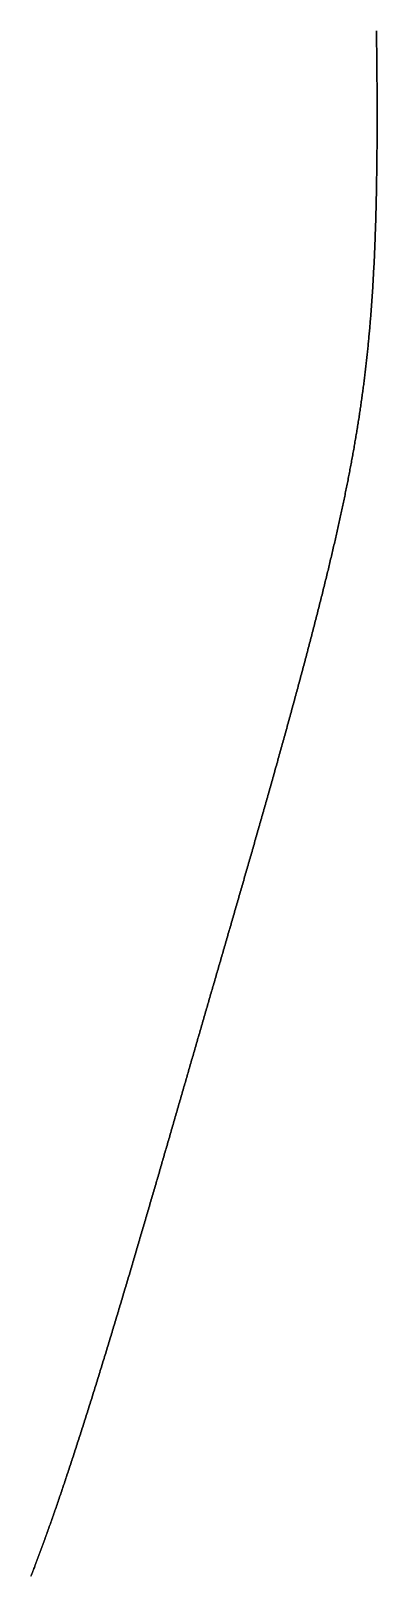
# Model space of a CAD drawing. Header units: inches. Extents: x 130170 to 284068, y 377793 to 804530.
# Drawn here: x 250449.02 to 250457.11, y 751528.26 to 751564.35 of the extents above; entities that cross this region are included whole.
import ezdxf

# ---------------------------------------------------------------- set-up
doc = ezdxf.new("R2010")
doc.units = ezdxf.units.IN
doc.header["$MEASUREMENT"] = 0
doc.layers.add('muni_il', color=7, linetype='Continuous')

msp = doc.modelspace()

# ---------------------------------------------------------------- linework, layer by layer
at = {"layer": 'muni_il'}
for points in [[(250457.092, 751564.35), (250457.092, 751564.297), (250457.093, 751564.245), (250457.094, 751564.193), (250457.094, 751564.141), (250457.095, 751564.089), (250457.096, 751564.037), (250457.096, 751563.986), (250457.097, 751563.934), (250457.097, 751563.883), (250457.098, 751563.831), (250457.098, 751563.78), (250457.099, 751563.729), (250457.099, 751563.678), (250457.1, 751563.627), (250457.1, 751563.577), (250457.101, 751563.526), (250457.101, 751563.475), (250457.102, 751563.425), (250457.102, 751563.375), (250457.102, 751563.325), (250457.103, 751563.275), (250457.103, 751563.225), (250457.103, 751563.175), (250457.104, 751563.125), (250457.104, 751563.076), (250457.104, 751563.027), (250457.105, 751562.977), (250457.105, 751562.928), (250457.105, 751562.879), (250457.105, 751562.83), (250457.105, 751562.781), (250457.106, 751562.733), (250457.106, 751562.684), (250457.106, 751562.636), (250457.106, 751562.588), (250457.106, 751562.54), (250457.106, 751562.492), (250457.106, 751562.444), (250457.106, 751562.396), (250457.106, 751562.348), (250457.106, 751562.301), (250457.106, 751562.253), (250457.106, 751562.206), (250457.106, 751562.159), (250457.106, 751562.112), (250457.106, 751562.065), (250457.106, 751562.018), (250457.105, 751561.972), (250457.105, 751561.925), (250457.105, 751561.879), (250457.105, 751561.833), (250457.105, 751561.787), (250457.104, 751561.741), (250457.104, 751561.695), (250457.104, 751561.649), (250457.104, 751561.604), (250457.103, 751561.558), (250457.103, 751561.513), (250457.102, 751561.467), (250457.102, 751561.422), (250457.102, 751561.377), (250457.101, 751561.333), (250457.101, 751561.288), (250457.1, 751561.243), (250457.1, 751561.199), (250457.099, 751561.155), (250457.099, 751561.11), (250457.098, 751561.066), (250457.098, 751561.022), (250457.097, 751560.979), (250457.096, 751560.935), (250457.096, 751560.891), (250457.095, 751560.848), (250457.094, 751560.804), (250457.094, 751560.761), (250457.093, 751560.718), (250457.092, 751560.675), (250457.091, 751560.632), (250457.09, 751560.589), (250457.09, 751560.547), (250457.089, 751560.504), (250457.088, 751560.462), (250457.087, 751560.42), (250457.086, 751560.378), (250457.085, 751560.335), (250457.084, 751560.294), (250457.083, 751560.252), (250457.082, 751560.21), (250457.081, 751560.168), (250457.08, 751560.127), (250457.079, 751560.086), (250457.078, 751560.044), (250457.077, 751560.003), (250457.075, 751559.962), (250457.074, 751559.921), (250457.073, 751559.881), (250457.072, 751559.84), (250457.07, 751559.799), (250457.069, 751559.759), (250457.068, 751559.719), (250457.067, 751559.678), (250457.065, 751559.638), (250457.064, 751559.598), (250457.062, 751559.558), (250457.061, 751559.518), (250457.059, 751559.479), (250457.058, 751559.439), (250457.056, 751559.4), (250457.055, 751559.36), (250457.053, 751559.321), (250457.052, 751559.282), (250457.05, 751559.243), (250457.048, 751559.204), (250457.047, 751559.165), (250457.045, 751559.126), (250457.043, 751559.087), (250457.042, 751559.049), (250457.04, 751559.01), (250457.038, 751558.972), (250457.036, 751558.933), (250457.034, 751558.895), (250457.032, 751558.857), (250457.03, 751558.819), (250457.028, 751558.781), (250457.026, 751558.743), (250457.024, 751558.705), (250457.022, 751558.668), (250457.02, 751558.63), (250457.018, 751558.593), (250457.016, 751558.555), (250457.014, 751558.518), (250457.012, 751558.48), (250457.01, 751558.443), (250457.007, 751558.406), (250457.005, 751558.369), (250457.003, 751558.332), (250457.001, 751558.295), (250456.998, 751558.259), (250456.996, 751558.222), (250456.993, 751558.185), (250456.991, 751558.149), (250456.989, 751558.112), (250456.986, 751558.076), (250456.984, 751558.039), (250456.981, 751558.003), (250456.978, 751557.967), (250456.976, 751557.931), (250456.973, 751557.895), (250456.971, 751557.859), (250456.968, 751557.823), (250456.965, 751557.787), (250456.962, 751557.751), (250456.96, 751557.716), (250456.957, 751557.68), (250456.954, 751557.644), (250456.951, 751557.609), (250456.948, 751557.573), (250456.945, 751557.538), (250456.942, 751557.503), (250456.939, 751557.467), (250456.936, 751557.432), (250456.933, 751557.397), (250456.93, 751557.362), (250456.927, 751557.327), (250456.924, 751557.292), (250456.921, 751557.257), (250456.917, 751557.222), (250456.914, 751557.187), (250456.911, 751557.152), (250456.908, 751557.117), (250456.904, 751557.083), (250456.901, 751557.048), (250456.897, 751557.014), (250456.894, 751556.979), (250456.89, 751556.944), (250456.887, 751556.91), (250456.883, 751556.875), (250456.88, 751556.841), (250456.876, 751556.807), (250456.873, 751556.772), (250456.869, 751556.738), (250456.865, 751556.704), (250456.861, 751556.67), (250456.858, 751556.636), (250456.854, 751556.601), (250456.85, 751556.567), (250456.846, 751556.533), (250456.842, 751556.499), (250456.838, 751556.465), (250456.834, 751556.431), (250456.83, 751556.397), (250456.826, 751556.363), (250456.822, 751556.329), (250456.818, 751556.295), (250456.814, 751556.262), (250456.81, 751556.228), (250456.805, 751556.194), (250456.801, 751556.16), (250456.797, 751556.126), (250456.793, 751556.093), (250456.788, 751556.059), (250456.784, 751556.025), (250456.78, 751555.991), (250456.775, 751555.958), (250456.771, 751555.924), (250456.766, 751555.891), (250456.761, 751555.857), (250456.757, 751555.823), (250456.752, 751555.79), (250456.748, 751555.756), (250456.743, 751555.722), (250456.738, 751555.689), (250456.733, 751555.655), (250456.729, 751555.622), (250456.724, 751555.588), (250456.719, 751555.555), (250456.714, 751555.521), (250456.709, 751555.487), (250456.704, 751555.454), (250456.699, 751555.42), (250456.694, 751555.387), (250456.689, 751555.353), (250456.684, 751555.32), (250456.678, 751555.286), (250456.673, 751555.253), (250456.668, 751555.219), (250456.663, 751555.185), (250456.657, 751555.152), (250456.652, 751555.118), (250456.646, 751555.085), (250456.641, 751555.051), (250456.636, 751555.017), (250456.63, 751554.984), (250456.625, 751554.95), (250456.619, 751554.916), (250456.613, 751554.883), (250456.608, 751554.849), (250456.602, 751554.815), (250456.596, 751554.782), (250456.59, 751554.748), (250456.585, 751554.714), (250456.579, 751554.68), (250456.573, 751554.647), (250456.567, 751554.613), (250456.561, 751554.579), (250456.555, 751554.545), (250456.549, 751554.511), (250456.543, 751554.478), (250456.537, 751554.444), (250456.531, 751554.41), (250456.524, 751554.376), (250456.518, 751554.342), (250456.512, 751554.308), (250456.506, 751554.274), (250456.499, 751554.239), (250456.493, 751554.205), (250456.486, 751554.171), (250456.48, 751554.137), (250456.473, 751554.103), (250456.467, 751554.069), (250456.46, 751554.034), (250456.454, 751554), (250456.447, 751553.966), (250456.44, 751553.932), (250456.434, 751553.897), (250456.427, 751553.863), (250456.42, 751553.828), (250456.413, 751553.794), (250456.406, 751553.759), (250456.399, 751553.725), (250456.392, 751553.69), (250456.385, 751553.655), (250456.378, 751553.621), (250456.371, 751553.586), (250456.364, 751553.551), (250456.357, 751553.516), (250456.35, 751553.481), (250456.342, 751553.446), (250456.335, 751553.411), (250456.328, 751553.377), (250456.321, 751553.342), (250456.313, 751553.306), (250456.306, 751553.271), (250456.298, 751553.236), (250456.291, 751553.201), (250456.283, 751553.166), (250456.276, 751553.13), (250456.268, 751553.095), (250456.26, 751553.059), (250456.253, 751553.024), (250456.245, 751552.989), (250456.237, 751552.953), (250456.229, 751552.917), (250456.222, 751552.882), (250456.214, 751552.846), (250456.206, 751552.81), (250456.198, 751552.774), (250456.19, 751552.739), (250456.182, 751552.703), (250456.174, 751552.667), (250456.166, 751552.63), (250456.157, 751552.594), (250456.149, 751552.558), (250456.141, 751552.522), (250456.133, 751552.486), (250456.124, 751552.45), (250456.116, 751552.413), (250456.108, 751552.377), (250456.099, 751552.34), (250456.091, 751552.304), (250456.082, 751552.267), (250456.074, 751552.231), (250456.065, 751552.194), (250456.057, 751552.157), (250456.048, 751552.12), (250456.039, 751552.083), (250456.031, 751552.047), (250456.022, 751552.01), (250456.013, 751551.973), (250456.004, 751551.935), (250455.995, 751551.898), (250455.986, 751551.861), (250455.978, 751551.824), (250455.969, 751551.787), (250455.96, 751551.749), (250455.951, 751551.712), (250455.941, 751551.674), (250455.932, 751551.637), (250455.923, 751551.599), (250455.914, 751551.561), (250455.905, 751551.524), (250455.896, 751551.486), (250455.886, 751551.448), (250455.877, 751551.41), (250455.868, 751551.372), (250455.858, 751551.334), (250455.849, 751551.296), (250455.839, 751551.258), (250455.83, 751551.22), (250455.82, 751551.182), (250455.811, 751551.143), (250455.801, 751551.105), (250455.792, 751551.067), (250455.782, 751551.028), (250455.772, 751550.99), (250455.763, 751550.951), (250455.753, 751550.912), (250455.743, 751550.874), (250455.733, 751550.835), (250455.724, 751550.796), (250455.714, 751550.758), (250455.704, 751550.719), (250455.694, 751550.68), (250455.684, 751550.641), (250455.674, 751550.602), (250455.664, 751550.563), (250455.654, 751550.523), (250455.644, 751550.484), (250455.634, 751550.445), (250455.623, 751550.406), (250455.613, 751550.366), (250455.603, 751550.327), (250455.593, 751550.287), (250455.583, 751550.248), (250455.572, 751550.208), (250455.562, 751550.169), (250455.552, 751550.129), (250455.541, 751550.09), (250455.531, 751550.05), (250455.521, 751550.01), (250455.51, 751549.97), (250455.5, 751549.93), (250455.489, 751549.89), (250455.479, 751549.85), (250455.468, 751549.81), (250455.458, 751549.77), (250455.447, 751549.73), (250455.436, 751549.69), (250455.426, 751549.65), (250455.415, 751549.61), (250455.404, 751549.569), (250455.394, 751549.529), (250455.383, 751549.489), (250455.372, 751549.449), (250455.361, 751549.408), (250455.35, 751549.368), (250455.34, 751549.327), (250455.329, 751549.287), (250455.318, 751549.246), (250455.307, 751549.206), (250455.296, 751549.165), (250455.285, 751549.124), (250455.274, 751549.084), (250455.263, 751549.043), (250455.252, 751549.002), (250455.241, 751548.961), (250455.23, 751548.921), (250455.219, 751548.88), (250455.208, 751548.839), (250455.197, 751548.798), (250455.186, 751548.757), (250455.175, 751548.716), (250455.164, 751548.675), (250455.152, 751548.634), (250455.141, 751548.593), (250455.13, 751548.552), (250455.119, 751548.511), (250455.108, 751548.47), (250455.096, 751548.429), (250455.085, 751548.388), (250455.074, 751548.347), (250455.063, 751548.306), (250455.051, 751548.265), (250455.04, 751548.223), (250455.029, 751548.182), (250455.017, 751548.141), (250455.006, 751548.1), (250454.995, 751548.058), (250454.983, 751548.017), (250454.972, 751547.976), (250454.96, 751547.935), (250454.949, 751547.894), (250454.938, 751547.852), (250454.926, 751547.811), (250454.915, 751547.77), (250454.903, 751547.728), (250454.892, 751547.687), (250454.88, 751547.646), (250454.869, 751547.604), (250454.857, 751547.563), (250454.846, 751547.522), (250454.834, 751547.48), (250454.823, 751547.439), (250454.811, 751547.398), (250454.8, 751547.357), (250454.788, 751547.315), (250454.777, 751547.274), (250454.765, 751547.233), (250454.754, 751547.191), (250454.742, 751547.15), (250454.73, 751547.109), (250454.719, 751547.067), (250454.707, 751547.026), (250454.696, 751546.985), (250454.684, 751546.944), (250454.672, 751546.902), (250454.661, 751546.861), (250454.649, 751546.82), (250454.638, 751546.779), (250454.626, 751546.737), (250454.614, 751546.696), (250454.603, 751546.655), (250454.591, 751546.614), (250454.58, 751546.573), (250454.568, 751546.532), (250454.556, 751546.49), (250454.545, 751546.449), (250454.533, 751546.408), (250454.522, 751546.367), (250454.51, 751546.326), (250454.498, 751546.285), (250454.487, 751546.244), (250454.475, 751546.203), (250454.463, 751546.162), (250454.452, 751546.121), (250454.44, 751546.08), (250454.429, 751546.04), (250454.417, 751545.999), (250454.405, 751545.958), (250454.394, 751545.917), (250454.382, 751545.876), (250454.371, 751545.836), (250454.359, 751545.795), (250454.347, 751545.754), (250454.336, 751545.714), (250454.324, 751545.673), (250454.313, 751545.632), (250454.301, 751545.592), (250454.289, 751545.551), (250454.278, 751545.511), (250454.266, 751545.47), (250454.255, 751545.43), (250454.243, 751545.389), (250454.232, 751545.349), (250454.22, 751545.309), (250454.209, 751545.268), (250454.197, 751545.228), (250454.186, 751545.188), (250454.174, 751545.148), (250454.163, 751545.108), (250454.151, 751545.068), (250454.14, 751545.027), (250454.128, 751544.987), (250454.117, 751544.947), (250454.105, 751544.908), (250454.094, 751544.868), (250454.082, 751544.828), (250454.071, 751544.788), (250454.059, 751544.748), (250454.048, 751544.708), (250454.037, 751544.669), (250454.025, 751544.629), (250454.014, 751544.589), (250454.002, 751544.55), (250453.991, 751544.51), (250453.98, 751544.471), (250453.968, 751544.431), (250453.957, 751544.392), (250453.946, 751544.352), (250453.934, 751544.313), (250453.923, 751544.274), (250453.912, 751544.235), (250453.9, 751544.195), (250453.889, 751544.156), (250453.878, 751544.117), (250453.867, 751544.078), (250453.855, 751544.039), (250453.844, 751544), (250453.833, 751543.961), (250453.822, 751543.922), (250453.81, 751543.883), (250453.799, 751543.844), (250453.788, 751543.806), (250453.777, 751543.767), (250453.765, 751543.728), (250453.754, 751543.69), (250453.743, 751543.651), (250453.732, 751543.612), (250453.721, 751543.574), (250453.71, 751543.536), (250453.699, 751543.497), (250453.688, 751543.459), (250453.677, 751543.42), (250453.666, 751543.382), (250453.654, 751543.344), (250453.643, 751543.306), (250453.632, 751543.267), (250453.621, 751543.229), (250453.61, 751543.191), (250453.599, 751543.153), (250453.588, 751543.115), (250453.577, 751543.077), (250453.566, 751543.039), (250453.555, 751543.001), (250453.544, 751542.964), (250453.533, 751542.926), (250453.522, 751542.888), (250453.512, 751542.85), (250453.501, 751542.813), (250453.49, 751542.775), (250453.479, 751542.737), (250453.468, 751542.7), (250453.457, 751542.662), (250453.446, 751542.625), (250453.435, 751542.587), (250453.425, 751542.55), (250453.414, 751542.512), (250453.403, 751542.475), (250453.392, 751542.438), (250453.381, 751542.4), (250453.371, 751542.363), (250453.36, 751542.326), (250453.349, 751542.289), (250453.338, 751542.252), (250453.328, 751542.214), (250453.317, 751542.177), (250453.306, 751542.14), (250453.295, 751542.103), (250453.285, 751542.066), (250453.274, 751542.029), (250453.263, 751541.992), (250453.252, 751541.955), (250453.242, 751541.919), (250453.231, 751541.882), (250453.22, 751541.845), (250453.21, 751541.808), (250453.199, 751541.771), (250453.188, 751541.734), (250453.178, 751541.698), (250453.167, 751541.661), (250453.157, 751541.624), (250453.146, 751541.587), (250453.135, 751541.551), (250453.125, 751541.514), (250453.114, 751541.477), (250453.103, 751541.441), (250453.093, 751541.404), (250453.082, 751541.368), (250453.072, 751541.331), (250453.061, 751541.295), (250453.051, 751541.258), (250453.04, 751541.222), (250453.029, 751541.185), (250453.019, 751541.148), (250453.008, 751541.112), (250452.998, 751541.076), (250452.987, 751541.039), (250452.977, 751541.003), (250452.966, 751540.966), (250452.956, 751540.93), (250452.945, 751540.893), (250452.934, 751540.857), (250452.924, 751540.821), (250452.913, 751540.784), (250452.903, 751540.748), (250452.892, 751540.711), (250452.882, 751540.675), (250452.871, 751540.638), (250452.861, 751540.602), (250452.85, 751540.566), (250452.84, 751540.529), (250452.829, 751540.493), (250452.819, 751540.456), (250452.808, 751540.42), (250452.798, 751540.384), (250452.787, 751540.347), (250452.776, 751540.311), (250452.766, 751540.274), (250452.755, 751540.238), (250452.745, 751540.202), (250452.734, 751540.165), (250452.724, 751540.129), (250452.713, 751540.092), (250452.703, 751540.056), (250452.692, 751540.019), (250452.682, 751539.983), (250452.671, 751539.946), (250452.661, 751539.91), (250452.65, 751539.873), (250452.639, 751539.837), (250452.629, 751539.8), (250452.618, 751539.763), (250452.608, 751539.727), (250452.597, 751539.69), (250452.587, 751539.654), (250452.576, 751539.617), (250452.565, 751539.58), (250452.555, 751539.544), (250452.544, 751539.507), (250452.534, 751539.47), (250452.523, 751539.433), (250452.512, 751539.397), (250452.502, 751539.36), (250452.491, 751539.323), (250452.48, 751539.286), (250452.47, 751539.25), (250452.459, 751539.213), (250452.448, 751539.176), (250452.438, 751539.139), (250452.427, 751539.102), (250452.416, 751539.065), (250452.406, 751539.028), (250452.395, 751538.991), (250452.384, 751538.954), (250452.374, 751538.917), (250452.363, 751538.879), (250452.352, 751538.842), (250452.341, 751538.805), (250452.331, 751538.768), (250452.32, 751538.731), (250452.309, 751538.693), (250452.298, 751538.656), (250452.287, 751538.619), (250452.277, 751538.581), (250452.266, 751538.544), (250452.255, 751538.507), (250452.244, 751538.469), (250452.233, 751538.432), (250452.222, 751538.394), (250452.211, 751538.356), (250452.201, 751538.319), (250452.19, 751538.281), (250452.179, 751538.243), (250452.168, 751538.206), (250452.157, 751538.168), (250452.146, 751538.13), (250452.135, 751538.092), (250452.124, 751538.054), (250452.113, 751538.017), (250452.102, 751537.979), (250452.091, 751537.941), (250452.08, 751537.903), (250452.069, 751537.865), (250452.058, 751537.826), (250452.047, 751537.788), (250452.036, 751537.75), (250452.025, 751537.712), (250452.014, 751537.674), (250452.003, 751537.635), (250451.991, 751537.597), (250451.98, 751537.559), (250451.969, 751537.52), (250451.958, 751537.482), (250451.947, 751537.443), (250451.936, 751537.405), (250451.924, 751537.366), (250451.913, 751537.328), (250451.902, 751537.289), (250451.891, 751537.25), (250451.879, 751537.211), (250451.868, 751537.173), (250451.857, 751537.134), (250451.846, 751537.095), (250451.834, 751537.056), (250451.823, 751537.017), (250451.811, 751536.978), (250451.8, 751536.939), (250451.789, 751536.9), (250451.777, 751536.861), (250451.766, 751536.822), (250451.755, 751536.783), (250451.743, 751536.743), (250451.732, 751536.704), (250451.72, 751536.665), (250451.709, 751536.626), (250451.697, 751536.586), (250451.686, 751536.547), (250451.674, 751536.507), (250451.662, 751536.468), (250451.651, 751536.428), (250451.639, 751536.389), (250451.628, 751536.349), (250451.616, 751536.31), (250451.605, 751536.27), (250451.593, 751536.23), (250451.581, 751536.19), (250451.57, 751536.151), (250451.558, 751536.111), (250451.546, 751536.071), (250451.534, 751536.031), (250451.523, 751535.991), (250451.511, 751535.951), (250451.499, 751535.911), (250451.487, 751535.871), (250451.476, 751535.831), (250451.464, 751535.791), (250451.452, 751535.751), (250451.44, 751535.711), (250451.428, 751535.671), (250451.416, 751535.63), (250451.405, 751535.59), (250451.393, 751535.55), (250451.381, 751535.509), (250451.369, 751535.469), (250451.357, 751535.429), (250451.345, 751535.388), (250451.333, 751535.348), (250451.321, 751535.307), (250451.309, 751535.267), (250451.297, 751535.227), (250451.285, 751535.186), (250451.273, 751535.145), (250451.261, 751535.105), (250451.249, 751535.064), (250451.237, 751535.024), (250451.225, 751534.983), (250451.212, 751534.942), (250451.2, 751534.902), (250451.188, 751534.861), (250451.176, 751534.82), (250451.164, 751534.779), (250451.152, 751534.739), (250451.14, 751534.698), (250451.127, 751534.657), (250451.115, 751534.616), (250451.103, 751534.575), (250451.091, 751534.534), (250451.078, 751534.494), (250451.066, 751534.453), (250451.054, 751534.412), (250451.042, 751534.371), (250451.029, 751534.33), (250451.017, 751534.289), (250451.005, 751534.248), (250450.992, 751534.207), (250450.98, 751534.166), (250450.968, 751534.125), (250450.955, 751534.084), (250450.943, 751534.043), (250450.931, 751534.002), (250450.918, 751533.961), (250450.906, 751533.92), (250450.893, 751533.88), (250450.881, 751533.839), (250450.868, 751533.798), (250450.856, 751533.757), (250450.844, 751533.716), (250450.831, 751533.675), (250450.819, 751533.634), (250450.806, 751533.593), (250450.794, 751533.552), (250450.781, 751533.511), (250450.769, 751533.47), (250450.756, 751533.429), (250450.744, 751533.388), (250450.731, 751533.347), (250450.719, 751533.306), (250450.706, 751533.265), (250450.694, 751533.224), (250450.681, 751533.184), (250450.668, 751533.143), (250450.656, 751533.102), (250450.643, 751533.061), (250450.631, 751533.02), (250450.618, 751532.98), (250450.606, 751532.939), (250450.593, 751532.898), (250450.58, 751532.857), (250450.568, 751532.817), (250450.555, 751532.776), (250450.543, 751532.736), (250450.53, 751532.695), (250450.517, 751532.655), (250450.505, 751532.614), (250450.492, 751532.574), (250450.48, 751532.533), (250450.467, 751532.493), (250450.454, 751532.452), (250450.442, 751532.412), (250450.429, 751532.372), (250450.417, 751532.331), (250450.404, 751532.291), (250450.391, 751532.251), (250450.379, 751532.211), (250450.366, 751532.171), (250450.354, 751532.131), (250450.341, 751532.091), (250450.328, 751532.051), (250450.316, 751532.011), (250450.303, 751531.971), (250450.29, 751531.931), (250450.278, 751531.892), (250450.265, 751531.852), (250450.253, 751531.812), (250450.24, 751531.773), (250450.227, 751531.734), (250450.215, 751531.694), (250450.202, 751531.655), (250450.19, 751531.615), (250450.177, 751531.576), (250450.165, 751531.537), (250450.152, 751531.498), (250450.139, 751531.459), (250450.127, 751531.42), (250450.114, 751531.381), (250450.102, 751531.342), (250450.089, 751531.304), (250450.077, 751531.265), (250450.064, 751531.226), (250450.052, 751531.188), (250450.039, 751531.149), (250450.027, 751531.111), (250450.014, 751531.073), (250450.002, 751531.035), (250449.989, 751530.996), (250449.977, 751530.958), (250449.965, 751530.92), (250449.952, 751530.882), (250449.94, 751530.845), (250449.927, 751530.807), (250449.915, 751530.77), (250449.902, 751530.732), (250449.89, 751530.695), (250449.878, 751530.657), (250449.865, 751530.62), (250449.853, 751530.583), (250449.841, 751530.546), (250449.828, 751530.509), (250449.816, 751530.472), (250449.804, 751530.435), (250449.791, 751530.399), (250449.779, 751530.362), (250449.767, 751530.326), (250449.755, 751530.29), (250449.742, 751530.253), (250449.73, 751530.217), (250449.718, 751530.181), (250449.706, 751530.145), (250449.694, 751530.11), (250449.681, 751530.074), (250449.669, 751530.038), (250449.657, 751530.003), (250449.645, 751529.967), (250449.633, 751529.932), (250449.621, 751529.897), (250449.609, 751529.862), (250449.597, 751529.827), (250449.585, 751529.792), (250449.573, 751529.758), (250449.56, 751529.723), (250449.548, 751529.688), (250449.537, 751529.654), (250449.525, 751529.62), (250449.513, 751529.586), (250449.501, 751529.552), (250449.489, 751529.518), (250449.477, 751529.484), (250449.465, 751529.45), (250449.453, 751529.417), (250449.441, 751529.383), (250449.429, 751529.35), (250449.418, 751529.317), (250449.406, 751529.284), (250449.394, 751529.251), (250449.382, 751529.218), (250449.37, 751529.185), (250449.359, 751529.153), (250449.347, 751529.12), (250449.335, 751529.088), (250449.323, 751529.056), (250449.312, 751529.024), (250449.3, 751528.992), (250449.288, 751528.96), (250449.276, 751528.928), (250449.265, 751528.896), (250449.253, 751528.865), (250449.242, 751528.833), (250449.23, 751528.802), (250449.218, 751528.771), (250449.207, 751528.74), (250449.195, 751528.709), (250449.184, 751528.678), (250449.172, 751528.647), (250449.161, 751528.617), (250449.149, 751528.586), (250449.137, 751528.556), (250449.126, 751528.526), (250449.115, 751528.496), (250449.103, 751528.466), (250449.092, 751528.436), (250449.08, 751528.406), (250449.069, 751528.376), (250449.057, 751528.347), (250449.046, 751528.317), (250449.034, 751528.288), (250449.023, 751528.259)], [(250449.023, 751528.259), (250449.034, 751528.288), (250449.046, 751528.317), (250449.057, 751528.347), (250449.069, 751528.376), (250449.08, 751528.406), (250449.092, 751528.436), (250449.103, 751528.466), (250449.115, 751528.496), (250449.126, 751528.526), (250449.137, 751528.556), (250449.149, 751528.586), (250449.161, 751528.617), (250449.172, 751528.647), (250449.184, 751528.678), (250449.195, 751528.709), (250449.207, 751528.74), (250449.218, 751528.771), (250449.23, 751528.802), (250449.242, 751528.833), (250449.253, 751528.865), (250449.265, 751528.896), (250449.276, 751528.928), (250449.288, 751528.96), (250449.3, 751528.992), (250449.312, 751529.024), (250449.323, 751529.056), (250449.335, 751529.088), (250449.347, 751529.12), (250449.359, 751529.153), (250449.37, 751529.185), (250449.382, 751529.218), (250449.394, 751529.251), (250449.406, 751529.284), (250449.418, 751529.317), (250449.429, 751529.35), (250449.441, 751529.383), (250449.453, 751529.417), (250449.465, 751529.45), (250449.477, 751529.484), (250449.489, 751529.518), (250449.501, 751529.552), (250449.513, 751529.586), (250449.525, 751529.62), (250449.537, 751529.654), (250449.548, 751529.688), (250449.56, 751529.723), (250449.573, 751529.758), (250449.585, 751529.792), (250449.597, 751529.827), (250449.609, 751529.862), (250449.621, 751529.897), (250449.633, 751529.932), (250449.645, 751529.967), (250449.657, 751530.003), (250449.669, 751530.038), (250449.681, 751530.074), (250449.694, 751530.11), (250449.706, 751530.145), (250449.718, 751530.181), (250449.73, 751530.217), (250449.742, 751530.253), (250449.755, 751530.29), (250449.767, 751530.326), (250449.779, 751530.362), (250449.791, 751530.399), (250449.804, 751530.435), (250449.816, 751530.472), (250449.828, 751530.509), (250449.841, 751530.546), (250449.853, 751530.583), (250449.865, 751530.62), (250449.878, 751530.657), (250449.89, 751530.695), (250449.902, 751530.732), (250449.915, 751530.77), (250449.927, 751530.807), (250449.94, 751530.845), (250449.952, 751530.882), (250449.965, 751530.92), (250449.977, 751530.958), (250449.989, 751530.996), (250450.002, 751531.035), (250450.014, 751531.073), (250450.027, 751531.111), (250450.039, 751531.149), (250450.052, 751531.188), (250450.064, 751531.226), (250450.077, 751531.265), (250450.089, 751531.304), (250450.102, 751531.342), (250450.114, 751531.381), (250450.127, 751531.42), (250450.139, 751531.459), (250450.152, 751531.498), (250450.165, 751531.537), (250450.177, 751531.576), (250450.19, 751531.615), (250450.202, 751531.655), (250450.215, 751531.694), (250450.227, 751531.734), (250450.24, 751531.773), (250450.253, 751531.812), (250450.265, 751531.852), (250450.278, 751531.892), (250450.29, 751531.931), (250450.303, 751531.971), (250450.316, 751532.011), (250450.328, 751532.051), (250450.341, 751532.091), (250450.354, 751532.131), (250450.366, 751532.171), (250450.379, 751532.211), (250450.391, 751532.251), (250450.404, 751532.291), (250450.417, 751532.331), (250450.429, 751532.372), (250450.442, 751532.412), (250450.454, 751532.452), (250450.467, 751532.493), (250450.48, 751532.533), (250450.492, 751532.574), (250450.505, 751532.614), (250450.517, 751532.655), (250450.53, 751532.695), (250450.543, 751532.736), (250450.555, 751532.776), (250450.568, 751532.817), (250450.58, 751532.857), (250450.593, 751532.898), (250450.606, 751532.939), (250450.618, 751532.98), (250450.631, 751533.02), (250450.643, 751533.061), (250450.656, 751533.102), (250450.668, 751533.143), (250450.681, 751533.184), (250450.694, 751533.224), (250450.706, 751533.265), (250450.719, 751533.306), (250450.731, 751533.347), (250450.744, 751533.388), (250450.756, 751533.429), (250450.769, 751533.47), (250450.781, 751533.511), (250450.794, 751533.552), (250450.806, 751533.593), (250450.819, 751533.634), (250450.831, 751533.675), (250450.844, 751533.716), (250450.856, 751533.757), (250450.868, 751533.798), (250450.881, 751533.839), (250450.893, 751533.88), (250450.906, 751533.92), (250450.918, 751533.961), (250450.931, 751534.002), (250450.943, 751534.043), (250450.955, 751534.084), (250450.968, 751534.125), (250450.98, 751534.166), (250450.992, 751534.207), (250451.005, 751534.248), (250451.017, 751534.289), (250451.029, 751534.33), (250451.042, 751534.371), (250451.054, 751534.412), (250451.066, 751534.453), (250451.078, 751534.494), (250451.091, 751534.534), (250451.103, 751534.575), (250451.115, 751534.616), (250451.127, 751534.657), (250451.14, 751534.698), (250451.152, 751534.739), (250451.164, 751534.779), (250451.176, 751534.82), (250451.188, 751534.861), (250451.2, 751534.902), (250451.212, 751534.942), (250451.225, 751534.983), (250451.237, 751535.024), (250451.249, 751535.064), (250451.261, 751535.105), (250451.273, 751535.145), (250451.285, 751535.186), (250451.297, 751535.227), (250451.309, 751535.267), (250451.321, 751535.307), (250451.333, 751535.348), (250451.345, 751535.388), (250451.357, 751535.429), (250451.369, 751535.469), (250451.381, 751535.509), (250451.393, 751535.55), (250451.405, 751535.59), (250451.416, 751535.63), (250451.428, 751535.671), (250451.44, 751535.711), (250451.452, 751535.751), (250451.464, 751535.791), (250451.476, 751535.831), (250451.487, 751535.871), (250451.499, 751535.911), (250451.511, 751535.951), (250451.523, 751535.991), (250451.534, 751536.031), (250451.546, 751536.071), (250451.558, 751536.111), (250451.57, 751536.151), (250451.581, 751536.19), (250451.593, 751536.23), (250451.605, 751536.27), (250451.616, 751536.31), (250451.628, 751536.349), (250451.639, 751536.389), (250451.651, 751536.428), (250451.662, 751536.468), (250451.674, 751536.507), (250451.686, 751536.547), (250451.697, 751536.586), (250451.709, 751536.626), (250451.72, 751536.665), (250451.732, 751536.704), (250451.743, 751536.743), (250451.755, 751536.783), (250451.766, 751536.822), (250451.777, 751536.861), (250451.789, 751536.9), (250451.8, 751536.939), (250451.811, 751536.978), (250451.823, 751537.017), (250451.834, 751537.056), (250451.846, 751537.095), (250451.857, 751537.134), (250451.868, 751537.173), (250451.879, 751537.211), (250451.891, 751537.25), (250451.902, 751537.289), (250451.913, 751537.328), (250451.924, 751537.366), (250451.936, 751537.405), (250451.947, 751537.443), (250451.958, 751537.482), (250451.969, 751537.52), (250451.98, 751537.559), (250451.991, 751537.597), (250452.003, 751537.635), (250452.014, 751537.674), (250452.025, 751537.712), (250452.036, 751537.75), (250452.047, 751537.788), (250452.058, 751537.826), (250452.069, 751537.865), (250452.08, 751537.903), (250452.091, 751537.941), (250452.102, 751537.979), (250452.113, 751538.017), (250452.124, 751538.054), (250452.135, 751538.092), (250452.146, 751538.13), (250452.157, 751538.168), (250452.168, 751538.206), (250452.179, 751538.243), (250452.19, 751538.281), (250452.201, 751538.319), (250452.211, 751538.356), (250452.222, 751538.394), (250452.233, 751538.432), (250452.244, 751538.469), (250452.255, 751538.507), (250452.266, 751538.544), (250452.277, 751538.581), (250452.287, 751538.619), (250452.298, 751538.656), (250452.309, 751538.693), (250452.32, 751538.731), (250452.331, 751538.768), (250452.341, 751538.805), (250452.352, 751538.842), (250452.363, 751538.879), (250452.374, 751538.917), (250452.384, 751538.954), (250452.395, 751538.991), (250452.406, 751539.028), (250452.416, 751539.065), (250452.427, 751539.102), (250452.438, 751539.139), (250452.448, 751539.176), (250452.459, 751539.213), (250452.47, 751539.25), (250452.48, 751539.286), (250452.491, 751539.323), (250452.502, 751539.36), (250452.512, 751539.397), (250452.523, 751539.433), (250452.534, 751539.47), (250452.544, 751539.507), (250452.555, 751539.544), (250452.565, 751539.58), (250452.576, 751539.617), (250452.587, 751539.654), (250452.597, 751539.69), (250452.608, 751539.727), (250452.618, 751539.763), (250452.629, 751539.8), (250452.639, 751539.837), (250452.65, 751539.873), (250452.661, 751539.91), (250452.671, 751539.946), (250452.682, 751539.983), (250452.692, 751540.019), (250452.703, 751540.056), (250452.713, 751540.092), (250452.724, 751540.129), (250452.734, 751540.165), (250452.745, 751540.202), (250452.755, 751540.238), (250452.766, 751540.274), (250452.776, 751540.311), (250452.787, 751540.347), (250452.798, 751540.384), (250452.808, 751540.42), (250452.819, 751540.456), (250452.829, 751540.493), (250452.84, 751540.529), (250452.85, 751540.566), (250452.861, 751540.602), (250452.871, 751540.638), (250452.882, 751540.675), (250452.892, 751540.711), (250452.903, 751540.748), (250452.913, 751540.784), (250452.924, 751540.821), (250452.934, 751540.857), (250452.945, 751540.893), (250452.956, 751540.93), (250452.966, 751540.966), (250452.977, 751541.003), (250452.987, 751541.039), (250452.998, 751541.076), (250453.008, 751541.112), (250453.019, 751541.148), (250453.029, 751541.185), (250453.04, 751541.222), (250453.051, 751541.258), (250453.061, 751541.295), (250453.072, 751541.331), (250453.082, 751541.368), (250453.093, 751541.404), (250453.103, 751541.441), (250453.114, 751541.477), (250453.125, 751541.514), (250453.135, 751541.551), (250453.146, 751541.587), (250453.157, 751541.624), (250453.167, 751541.661), (250453.178, 751541.698), (250453.188, 751541.734), (250453.199, 751541.771), (250453.21, 751541.808), (250453.22, 751541.845), (250453.231, 751541.882), (250453.242, 751541.919), (250453.252, 751541.955), (250453.263, 751541.992), (250453.274, 751542.029), (250453.285, 751542.066), (250453.295, 751542.103), (250453.306, 751542.14), (250453.317, 751542.177), (250453.328, 751542.214), (250453.338, 751542.252), (250453.349, 751542.289), (250453.36, 751542.326), (250453.371, 751542.363), (250453.381, 751542.4), (250453.392, 751542.438), (250453.403, 751542.475), (250453.414, 751542.512), (250453.425, 751542.55), (250453.435, 751542.587), (250453.446, 751542.625), (250453.457, 751542.662), (250453.468, 751542.7), (250453.479, 751542.737), (250453.49, 751542.775), (250453.501, 751542.813), (250453.512, 751542.85), (250453.522, 751542.888), (250453.533, 751542.926), (250453.544, 751542.964), (250453.555, 751543.001), (250453.566, 751543.039), (250453.577, 751543.077), (250453.588, 751543.115), (250453.599, 751543.153), (250453.61, 751543.191), (250453.621, 751543.229), (250453.632, 751543.267), (250453.643, 751543.306), (250453.654, 751543.344), (250453.666, 751543.382), (250453.677, 751543.42), (250453.688, 751543.459), (250453.699, 751543.497), (250453.71, 751543.536), (250453.721, 751543.574), (250453.732, 751543.612), (250453.743, 751543.651), (250453.754, 751543.69), (250453.765, 751543.728), (250453.777, 751543.767), (250453.788, 751543.806), (250453.799, 751543.844), (250453.81, 751543.883), (250453.822, 751543.922), (250453.833, 751543.961), (250453.844, 751544), (250453.855, 751544.039), (250453.867, 751544.078), (250453.878, 751544.117), (250453.889, 751544.156), (250453.9, 751544.195), (250453.912, 751544.235), (250453.923, 751544.274), (250453.934, 751544.313), (250453.946, 751544.352), (250453.957, 751544.392), (250453.968, 751544.431), (250453.98, 751544.471), (250453.991, 751544.51), (250454.002, 751544.55), (250454.014, 751544.589), (250454.025, 751544.629), (250454.037, 751544.669), (250454.048, 751544.708), (250454.059, 751544.748), (250454.071, 751544.788), (250454.082, 751544.828), (250454.094, 751544.868), (250454.105, 751544.908), (250454.117, 751544.947), (250454.128, 751544.987), (250454.14, 751545.027), (250454.151, 751545.068), (250454.163, 751545.108), (250454.174, 751545.148), (250454.186, 751545.188), (250454.197, 751545.228), (250454.209, 751545.268), (250454.22, 751545.309), (250454.232, 751545.349), (250454.243, 751545.389), (250454.255, 751545.43), (250454.266, 751545.47), (250454.278, 751545.511), (250454.289, 751545.551), (250454.301, 751545.592), (250454.313, 751545.632), (250454.324, 751545.673), (250454.336, 751545.714), (250454.347, 751545.754), (250454.359, 751545.795), (250454.371, 751545.836), (250454.382, 751545.876), (250454.394, 751545.917), (250454.405, 751545.958), (250454.417, 751545.999), (250454.429, 751546.04), (250454.44, 751546.08), (250454.452, 751546.121), (250454.463, 751546.162), (250454.475, 751546.203), (250454.487, 751546.244), (250454.498, 751546.285), (250454.51, 751546.326), (250454.522, 751546.367), (250454.533, 751546.408), (250454.545, 751546.449), (250454.556, 751546.49), (250454.568, 751546.532), (250454.58, 751546.573), (250454.591, 751546.614), (250454.603, 751546.655), (250454.614, 751546.696), (250454.626, 751546.737), (250454.638, 751546.779), (250454.649, 751546.82), (250454.661, 751546.861), (250454.672, 751546.902), (250454.684, 751546.944), (250454.696, 751546.985), (250454.707, 751547.026), (250454.719, 751547.067), (250454.73, 751547.109), (250454.742, 751547.15), (250454.754, 751547.191), (250454.765, 751547.233), (250454.777, 751547.274), (250454.788, 751547.315), (250454.8, 751547.357), (250454.811, 751547.398), (250454.823, 751547.439), (250454.834, 751547.48), (250454.846, 751547.522), (250454.857, 751547.563), (250454.869, 751547.604), (250454.88, 751547.646), (250454.892, 751547.687), (250454.903, 751547.728), (250454.915, 751547.77), (250454.926, 751547.811), (250454.938, 751547.852), (250454.949, 751547.894), (250454.96, 751547.935), (250454.972, 751547.976), (250454.983, 751548.017), (250454.995, 751548.058), (250455.006, 751548.1), (250455.017, 751548.141), (250455.029, 751548.182), (250455.04, 751548.223), (250455.051, 751548.265), (250455.063, 751548.306), (250455.074, 751548.347), (250455.085, 751548.388), (250455.096, 751548.429), (250455.108, 751548.47), (250455.119, 751548.511), (250455.13, 751548.552), (250455.141, 751548.593), (250455.152, 751548.634), (250455.164, 751548.675), (250455.175, 751548.716), (250455.186, 751548.757), (250455.197, 751548.798), (250455.208, 751548.839), (250455.219, 751548.88), (250455.23, 751548.921), (250455.241, 751548.961), (250455.252, 751549.002), (250455.263, 751549.043), (250455.274, 751549.084), (250455.285, 751549.124), (250455.296, 751549.165), (250455.307, 751549.206), (250455.318, 751549.246), (250455.329, 751549.287), (250455.34, 751549.327), (250455.35, 751549.368), (250455.361, 751549.408), (250455.372, 751549.449), (250455.383, 751549.489), (250455.394, 751549.529), (250455.404, 751549.569), (250455.415, 751549.61), (250455.426, 751549.65), (250455.436, 751549.69), (250455.447, 751549.73), (250455.458, 751549.77), (250455.468, 751549.81), (250455.479, 751549.85), (250455.489, 751549.89), (250455.5, 751549.93), (250455.51, 751549.97), (250455.521, 751550.01), (250455.531, 751550.05), (250455.541, 751550.09), (250455.552, 751550.129), (250455.562, 751550.169), (250455.572, 751550.208), (250455.583, 751550.248), (250455.593, 751550.287), (250455.603, 751550.327), (250455.613, 751550.366), (250455.623, 751550.406), (250455.634, 751550.445), (250455.644, 751550.484), (250455.654, 751550.523), (250455.664, 751550.563), (250455.674, 751550.602), (250455.684, 751550.641), (250455.694, 751550.68), (250455.704, 751550.719), (250455.714, 751550.758), (250455.724, 751550.796), (250455.733, 751550.835), (250455.743, 751550.874), (250455.753, 751550.912), (250455.763, 751550.951), (250455.772, 751550.99), (250455.782, 751551.028), (250455.792, 751551.067), (250455.801, 751551.105), (250455.811, 751551.143), (250455.82, 751551.182), (250455.83, 751551.22), (250455.839, 751551.258), (250455.849, 751551.296), (250455.858, 751551.334), (250455.868, 751551.372), (250455.877, 751551.41), (250455.886, 751551.448), (250455.896, 751551.486), (250455.905, 751551.524), (250455.914, 751551.561), (250455.923, 751551.599), (250455.932, 751551.637), (250455.941, 751551.674), (250455.951, 751551.712), (250455.96, 751551.749), (250455.969, 751551.787), (250455.978, 751551.824), (250455.986, 751551.861), (250455.995, 751551.898), (250456.004, 751551.935), (250456.013, 751551.973), (250456.022, 751552.01), (250456.031, 751552.047), (250456.039, 751552.083), (250456.048, 751552.12), (250456.057, 751552.157), (250456.065, 751552.194), (250456.074, 751552.231), (250456.082, 751552.267), (250456.091, 751552.304), (250456.099, 751552.34), (250456.108, 751552.377), (250456.116, 751552.413), (250456.124, 751552.45), (250456.133, 751552.486), (250456.141, 751552.522), (250456.149, 751552.558), (250456.157, 751552.594), (250456.166, 751552.63), (250456.174, 751552.667), (250456.182, 751552.703), (250456.19, 751552.739), (250456.198, 751552.774), (250456.206, 751552.81), (250456.214, 751552.846), (250456.222, 751552.882), (250456.229, 751552.917), (250456.237, 751552.953), (250456.245, 751552.989), (250456.253, 751553.024), (250456.26, 751553.059), (250456.268, 751553.095), (250456.276, 751553.13), (250456.283, 751553.166), (250456.291, 751553.201), (250456.298, 751553.236), (250456.306, 751553.271), (250456.313, 751553.306), (250456.321, 751553.342), (250456.328, 751553.377), (250456.335, 751553.411), (250456.342, 751553.446), (250456.35, 751553.481), (250456.357, 751553.516), (250456.364, 751553.551), (250456.371, 751553.586), (250456.378, 751553.621), (250456.385, 751553.655), (250456.392, 751553.69), (250456.399, 751553.725), (250456.406, 751553.759), (250456.413, 751553.794), (250456.42, 751553.828), (250456.427, 751553.863), (250456.434, 751553.897), (250456.44, 751553.932), (250456.447, 751553.966), (250456.454, 751554), (250456.46, 751554.034), (250456.467, 751554.069), (250456.473, 751554.103), (250456.48, 751554.137), (250456.486, 751554.171), (250456.493, 751554.205), (250456.499, 751554.239), (250456.506, 751554.274), (250456.512, 751554.308), (250456.518, 751554.342), (250456.524, 751554.376), (250456.531, 751554.41), (250456.537, 751554.444), (250456.543, 751554.478), (250456.549, 751554.511), (250456.555, 751554.545), (250456.561, 751554.579), (250456.567, 751554.613), (250456.573, 751554.647), (250456.579, 751554.68), (250456.585, 751554.714), (250456.59, 751554.748), (250456.596, 751554.782), (250456.602, 751554.815), (250456.608, 751554.849), (250456.613, 751554.883), (250456.619, 751554.916), (250456.625, 751554.95), (250456.63, 751554.984), (250456.636, 751555.017), (250456.641, 751555.051), (250456.646, 751555.085), (250456.652, 751555.118), (250456.657, 751555.152), (250456.663, 751555.185), (250456.668, 751555.219), (250456.673, 751555.253), (250456.678, 751555.286), (250456.684, 751555.32), (250456.689, 751555.353), (250456.694, 751555.387), (250456.699, 751555.42), (250456.704, 751555.454), (250456.709, 751555.487), (250456.714, 751555.521), (250456.719, 751555.555), (250456.724, 751555.588), (250456.729, 751555.622), (250456.733, 751555.655), (250456.738, 751555.689), (250456.743, 751555.722), (250456.748, 751555.756), (250456.752, 751555.79), (250456.757, 751555.823), (250456.761, 751555.857), (250456.766, 751555.891), (250456.771, 751555.924), (250456.775, 751555.958), (250456.78, 751555.991), (250456.784, 751556.025), (250456.788, 751556.059), (250456.793, 751556.093), (250456.797, 751556.126), (250456.801, 751556.16), (250456.805, 751556.194), (250456.81, 751556.228), (250456.814, 751556.262), (250456.818, 751556.295), (250456.822, 751556.329), (250456.826, 751556.363), (250456.83, 751556.397), (250456.834, 751556.431), (250456.838, 751556.465), (250456.842, 751556.499), (250456.846, 751556.533), (250456.85, 751556.567), (250456.854, 751556.601), (250456.858, 751556.636), (250456.861, 751556.67), (250456.865, 751556.704), (250456.869, 751556.738), (250456.873, 751556.772), (250456.876, 751556.807), (250456.88, 751556.841), (250456.883, 751556.875), (250456.887, 751556.91), (250456.89, 751556.944), (250456.894, 751556.979), (250456.897, 751557.014), (250456.901, 751557.048), (250456.904, 751557.083), (250456.908, 751557.117), (250456.911, 751557.152), (250456.914, 751557.187), (250456.917, 751557.222), (250456.921, 751557.257), (250456.924, 751557.292), (250456.927, 751557.327), (250456.93, 751557.362), (250456.933, 751557.397), (250456.936, 751557.432), (250456.939, 751557.467), (250456.942, 751557.503), (250456.945, 751557.538), (250456.948, 751557.573), (250456.951, 751557.609), (250456.954, 751557.644), (250456.957, 751557.68), (250456.96, 751557.716), (250456.962, 751557.751), (250456.965, 751557.787), (250456.968, 751557.823), (250456.971, 751557.859), (250456.973, 751557.895), (250456.976, 751557.931), (250456.978, 751557.967), (250456.981, 751558.003), (250456.984, 751558.039), (250456.986, 751558.076), (250456.989, 751558.112), (250456.991, 751558.149), (250456.993, 751558.185), (250456.996, 751558.222), (250456.998, 751558.259), (250457.001, 751558.295), (250457.003, 751558.332), (250457.005, 751558.369), (250457.007, 751558.406), (250457.01, 751558.443), (250457.012, 751558.48), (250457.014, 751558.518), (250457.016, 751558.555), (250457.018, 751558.593), (250457.02, 751558.63), (250457.022, 751558.668), (250457.024, 751558.705), (250457.026, 751558.743), (250457.028, 751558.781), (250457.03, 751558.819), (250457.032, 751558.857), (250457.034, 751558.895), (250457.036, 751558.933), (250457.038, 751558.972), (250457.04, 751559.01), (250457.042, 751559.049), (250457.043, 751559.087), (250457.045, 751559.126), (250457.047, 751559.165), (250457.048, 751559.204), (250457.05, 751559.243), (250457.052, 751559.282), (250457.053, 751559.321), (250457.055, 751559.36), (250457.056, 751559.4), (250457.058, 751559.439), (250457.059, 751559.479), (250457.061, 751559.518), (250457.062, 751559.558), (250457.064, 751559.598), (250457.065, 751559.638), (250457.067, 751559.678), (250457.068, 751559.719), (250457.069, 751559.759), (250457.07, 751559.799), (250457.072, 751559.84), (250457.073, 751559.881), (250457.074, 751559.921), (250457.075, 751559.962), (250457.077, 751560.003), (250457.078, 751560.044), (250457.079, 751560.086), (250457.08, 751560.127), (250457.081, 751560.168), (250457.082, 751560.21), (250457.083, 751560.252), (250457.084, 751560.294), (250457.085, 751560.335), (250457.086, 751560.378), (250457.087, 751560.42), (250457.088, 751560.462), (250457.089, 751560.504), (250457.09, 751560.547), (250457.09, 751560.589), (250457.091, 751560.632), (250457.092, 751560.675), (250457.093, 751560.718), (250457.094, 751560.761), (250457.094, 751560.804), (250457.095, 751560.848), (250457.096, 751560.891), (250457.096, 751560.935), (250457.097, 751560.979), (250457.098, 751561.022), (250457.098, 751561.066), (250457.099, 751561.11), (250457.099, 751561.155), (250457.1, 751561.199), (250457.1, 751561.243), (250457.101, 751561.288), (250457.101, 751561.333), (250457.102, 751561.377), (250457.102, 751561.422), (250457.102, 751561.467), (250457.103, 751561.513), (250457.103, 751561.558), (250457.104, 751561.604), (250457.104, 751561.649), (250457.104, 751561.695), (250457.104, 751561.741), (250457.105, 751561.787), (250457.105, 751561.833), (250457.105, 751561.879), (250457.105, 751561.925), (250457.105, 751561.972), (250457.106, 751562.018), (250457.106, 751562.065), (250457.106, 751562.112), (250457.106, 751562.159), (250457.106, 751562.206), (250457.106, 751562.253), (250457.106, 751562.301), (250457.106, 751562.348), (250457.106, 751562.396), (250457.106, 751562.444), (250457.106, 751562.492), (250457.106, 751562.54), (250457.106, 751562.588), (250457.106, 751562.636), (250457.106, 751562.684), (250457.106, 751562.733), (250457.105, 751562.781), (250457.105, 751562.83), (250457.105, 751562.879), (250457.105, 751562.928), (250457.105, 751562.977), (250457.104, 751563.027), (250457.104, 751563.076), (250457.104, 751563.125), (250457.103, 751563.175), (250457.103, 751563.225), (250457.103, 751563.275), (250457.102, 751563.325), (250457.102, 751563.375), (250457.102, 751563.425), (250457.101, 751563.475), (250457.101, 751563.526), (250457.1, 751563.577), (250457.1, 751563.627), (250457.099, 751563.678), (250457.099, 751563.729), (250457.098, 751563.78), (250457.098, 751563.831), (250457.097, 751563.883), (250457.097, 751563.934), (250457.096, 751563.986), (250457.096, 751564.037), (250457.095, 751564.089), (250457.094, 751564.141), (250457.094, 751564.193), (250457.093, 751564.245), (250457.092, 751564.297), (250457.092, 751564.35)]]:
    msp.add_lwpolyline(points, dxfattribs=at)

doc.saveas('drawing.dxf')
